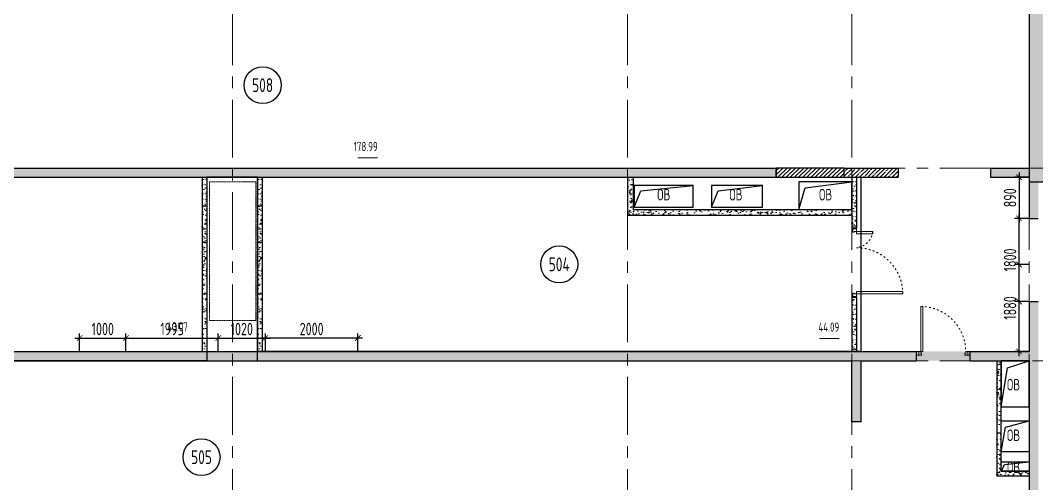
# Model space of a CAD drawing. Header units: millimetres. Extents: x -360149 to 682031, y -35655 to 209517.
# Drawn here: x 359108 to 381085, y 68334 to 78362 of the extents above; entities that cross this region are included whole.
import ezdxf
from ezdxf import colors
from ezdxf.entities.mleader import LeaderData, LeaderLine
from ezdxf.enums import TextEntityAlignment as Align
from ezdxf.math import Vec2, Vec3

# ---------------------------------------------------------------- set-up
doc = ezdxf.new("R2010")
doc.units = ezdxf.units.MM
doc.header["$MEASUREMENT"] = 0
doc.header["$PDMODE"] = 3
doc.header["$PDSIZE"] = -4
for name, pattern in [('ACAD_ISO03W100', [30, 12, -18]), ('CENTER', [2, 1.25, -0.25, 0.25, -0.25]), ('HIDDEN', [6, 4, -2])]:
    doc.linetypes.add(name, pattern=pattern)
doc.layers.get('0').update_dxf_attribs({"color": 250, "lineweight": 9})
doc.layers.get('Defpoints').update_dxf_attribs({"color": 6})
for name, color, linetype, lineweight in [('АР_Двери', 175, 'Continuous', 18), ('АР_Маркер экспликации', 239, 'Continuous', 13), ('АР_Номер помещения', 1, 'Continuous', 25), ('АР_Оси', 195, 'Continuous', 9), ('АР_Отметки', 250, 'Continuous', 15), ('АР_Перегородки газоблок', 165, 'Continuous', 30), ('АР_Перегородки газоблок_Штрих', 165, 'Continuous', 5), ('АР_Помещения_площадь', 19, 'Continuous', 9), ('АР_Сущ Несущая стена', 216, 'Continuous', 30), ('АР_Штриховка монолит', 250, 'Continuous', 9), ('Эвакуация', 7, 'Continuous', 9)]:
    doc.layers.add(name, color=color, linetype=linetype, lineweight=lineweight)
doc.layers.add('АР_Закладка сущ.проема', color=7, linetype='Continuous', lineweight=30, true_color=0xc70000)
doc.layers.add('АР_Закладка сущ.проема_штриховка', color=7, linetype='Continuous', lineweight=9, true_color=0xc70000)
for name, color, linetype in [('АР_Отверстия', 251, 'Continuous'), ('М_выходы на кровлю', 1, 'Continuous'), ('М_ОВ-АР венткамеры', 132, 'Continuous'), ('М_проемы ОВ 4-5эт', 30, 'Continuous')]:
    doc.layers.add(name, color=color, linetype=linetype)
doc.styles.add('ICOCPEUR', font='isocpeur.ttf')
doc.styles.add('ISOCPEUR', font='isocpeur.ttf', dxfattribs={"width": 0.7})
doc.styles.get("Standard").update_dxf_attribs({"font": 'isocpeur.ttf', "width": 0.7})
doc.dimstyles.new('R_100', dxfattribs={"dimtxt": 270, "dimasz": 120, "dimexe": 100, "dimexo": 0, "dimgap": 60, "dimtad": 1, "dimdec": 0, "dimrnd": 5, "dimzin": 0, "dimdsep": 46, "dimtxsty": 'ISOCPEUR', "dimblk": 'ARCHTICK', "dimcen": 0, "dimdle": 100, "dimclrd": 256, "dimclre": 256, "dimclrt": 256, "dimadec": 0, "dimazin": 0, "dimtfac": 2, "dimtdec": 0, "dimtofl": 0, "dimtmove": 1, "dimatfit": 3, "dimfxl": 1, "dimtvp": 3, "dimtolj": 1, "dimtzin": 0, "dimarcsym": 0})

# ---------------------------------------------------------------- blocks, each defined once
blk = doc.blocks.new('_ArchTick')
at = {"color": 0, "linetype": 'ByBlock', "const_width": 0.15}
blk.add_lwpolyline([(-0.5, -0.5), (0.5, 0.5)], dxfattribs=at)
blk = doc.blocks.new('*D745')
at = {"layer": 'Defpoints', "lineweight": -2, "ltscale": 100, "transparency": 16777216}
for p, q in [((363288, 71486), (364507, 71486)), ((363388, 71196), (363388, 71586)), ((364407, 71196), (364407, 71586))]:
    blk.add_line(p, q, dxfattribs=at)
at = {"layer": 'Defpoints', "color": 0, "lineweight": 13, "ltscale": 100, "transparency": 16777216}
for p in [(364407, 71486), (363388, 71196), (364407, 71196)]:
    blk.add_point(p, dxfattribs=at)
at = {"layer": 'Defpoints', "lineweight": -2, "ltscale": 100, "transparency": 16777216, "xscale": 120, "yscale": 120, "zscale": 120, "rotation": 180}
blk.add_blockref('_ArchTick', (363388, 71486), dxfattribs=at)
at = {"layer": 'Defpoints', "lineweight": -2, "ltscale": 100, "transparency": 16777216, "xscale": 120, "yscale": 120, "zscale": 120}
blk.add_blockref('_ArchTick', (364407, 71486), dxfattribs=at)
at = {"layer": 'Defpoints', "lineweight": 30, "ltscale": 100, "transparency": 16777216, "insert": (363897, 71681), "char_height": 270, "attachment_point": 5, "style": 'ISOCPEUR'}
blk.add_mtext('\\A1;1020', dxfattribs=at)
blk = doc.blocks.new('*D746')
at = {"layer": 'Defpoints', "lineweight": -2, "ltscale": 100, "transparency": 16777216}
for p, q in [((361292, 71486), (363488, 71486)), ((361392, 71196), (361392, 71586)), ((363388, 71196), (363388, 71586))]:
    blk.add_line(p, q, dxfattribs=at)
at = {"layer": 'Defpoints', "color": 0, "ltscale": 100, "transparency": 16777216}
for p in [(363388, 71486), (361392, 71196), (363388, 71196)]:
    blk.add_point(p, dxfattribs=at)
at = {"layer": 'Defpoints', "lineweight": -2, "ltscale": 100, "transparency": 16777216, "xscale": 120, "yscale": 120, "zscale": 120, "rotation": 180}
blk.add_blockref('_ArchTick', (361392, 71486), dxfattribs=at)
at = {"layer": 'Defpoints', "lineweight": -2, "ltscale": 100, "transparency": 16777216, "xscale": 120, "yscale": 120, "zscale": 120}
blk.add_blockref('_ArchTick', (363388, 71486), dxfattribs=at)
at = {"layer": 'Defpoints', "lineweight": 30, "ltscale": 100, "transparency": 16777216, "insert": (362390, 71681), "char_height": 270, "attachment_point": 5, "style": 'ISOCPEUR'}
blk.add_mtext('\\A1;1995', dxfattribs=at)
blk = doc.blocks.new('*D663')
at = {"layer": 'Defpoints', "lineweight": -2, "ltscale": 100, "transparency": 16777216}
for p, q in [((366507, 71486), (364307, 71486)), ((364407, 71196), (364407, 71586)), ((366407, 71196), (366407, 71586))]:
    blk.add_line(p, q, dxfattribs=at)
at = {"layer": 'Defpoints', "color": 0, "lineweight": 13, "ltscale": 100, "transparency": 16777216}
for p in [(364407, 71486), (364407, 71196), (366407, 71196)]:
    blk.add_point(p, dxfattribs=at)
at = {"layer": 'Defpoints', "lineweight": -2, "ltscale": 100, "transparency": 16777216, "xscale": 120, "yscale": 120, "zscale": 120, "rotation": 180}
blk.add_blockref('_ArchTick', (364407, 71486), dxfattribs=at)
at = {"layer": 'Defpoints', "lineweight": -2, "ltscale": 100, "transparency": 16777216, "xscale": 120, "yscale": 120, "zscale": 120}
blk.add_blockref('_ArchTick', (366407, 71486), dxfattribs=at)
at = {"layer": 'Defpoints', "lineweight": 30, "ltscale": 100, "transparency": 16777216, "insert": (365407, 71681), "char_height": 270, "attachment_point": 5, "style": 'ISOCPEUR'}
blk.add_mtext('\\A1;2000', dxfattribs=at)
blk = doc.blocks.new('*D747')
at = {"layer": 'Defpoints', "lineweight": -2, "ltscale": 100, "transparency": 16777216}
for p, q in [((360290, 71486), (361492, 71486)), ((360390, 71196), (360390, 71586)), ((361392, 71196), (361392, 71586))]:
    blk.add_line(p, q, dxfattribs=at)
at = {"layer": 'Defpoints', "color": 0, "ltscale": 100, "transparency": 16777216}
for p in [(361392, 71486), (360390, 71196), (361392, 71196)]:
    blk.add_point(p, dxfattribs=at)
at = {"layer": 'Defpoints', "lineweight": -2, "ltscale": 100, "transparency": 16777216, "xscale": 120, "yscale": 120, "zscale": 120, "rotation": 180}
blk.add_blockref('_ArchTick', (360390, 71486), dxfattribs=at)
at = {"layer": 'Defpoints', "lineweight": -2, "ltscale": 100, "transparency": 16777216, "xscale": 120, "yscale": 120, "zscale": 120}
blk.add_blockref('_ArchTick', (361392, 71486), dxfattribs=at)
at = {"layer": 'Defpoints', "lineweight": 30, "ltscale": 100, "transparency": 16777216, "insert": (360891, 71681), "char_height": 270, "attachment_point": 5, "style": 'ISOCPEUR'}
blk.add_mtext('\\A1;1000', dxfattribs=at)
blk = doc.blocks.new('*D771')
at = {"layer": 'Defpoints', "lineweight": -2, "ltscale": 100, "transparency": 16777216}
for p, q in [((380920, 74966), (380604, 74966)), ((380704, 75066), (380704, 73976)), ((380920, 74076), (380604, 74076))]:
    blk.add_line(p, q, dxfattribs=at)
at = {"layer": 'Defpoints', "color": 0, "lineweight": 13, "ltscale": 100, "transparency": 16777216}
for p in [(380920, 74966), (380704, 74076), (380920, 74076)]:
    blk.add_point(p, dxfattribs=at)
at = {"layer": 'Defpoints', "lineweight": -2, "ltscale": 100, "transparency": 16777216, "xscale": 120, "yscale": 120, "zscale": 120}
for p, rotation in [((380704, 74966), 90), ((380704, 74076), 270)]:
    blk.add_blockref('_ArchTick', p, dxfattribs=dict(at, rotation=rotation))
at = {"layer": 'Defpoints', "lineweight": 30, "ltscale": 100, "transparency": 16777216, "insert": (380509, 74521), "char_height": 270, "attachment_point": 5, "rotation": 90, "style": 'ISOCPEUR'}
blk.add_mtext('\\A1;890', dxfattribs=at)
blk = doc.blocks.new('*D772')
at = {"layer": 'Defpoints', "lineweight": -2, "ltscale": 100, "transparency": 16777216}
for p, q in [((380920, 74076), (380604, 74076)), ((380704, 72176), (380704, 74176)), ((380920, 72276), (380604, 72276))]:
    blk.add_line(p, q, dxfattribs=at)
at = {"layer": 'Defpoints', "color": 0, "lineweight": 50, "ltscale": 100, "transparency": 16777216}
for p in [(380704, 74076), (380920, 74076), (380920, 72276)]:
    blk.add_point(p, dxfattribs=at)
at = {"layer": 'Defpoints', "lineweight": -2, "ltscale": 100, "transparency": 16777216, "xscale": 120, "yscale": 120, "zscale": 120}
for p, rotation in [((380704, 74076), 90), ((380704, 72276), 270)]:
    blk.add_blockref('_ArchTick', p, dxfattribs=dict(at, rotation=rotation))
at = {"layer": 'Defpoints', "lineweight": 30, "ltscale": 100, "transparency": 16777216, "insert": (380509, 73176), "char_height": 270, "attachment_point": 5, "rotation": 90, "style": 'ISOCPEUR'}
blk.add_mtext('\\A1;1800', dxfattribs=at)
blk = doc.blocks.new('*D773')
at = {"layer": 'Defpoints', "lineweight": -2, "ltscale": 100, "transparency": 16777216}
for p, q in [((380920, 73076), (380604, 73076)), ((380704, 71096), (380704, 73176)), ((380920, 71196), (380604, 71196))]:
    blk.add_line(p, q, dxfattribs=at)
at = {"layer": 'Defpoints', "color": 0, "lineweight": 13, "ltscale": 100, "transparency": 16777216}
for p in [(380704, 73076), (380920, 73076), (380920, 71196)]:
    blk.add_point(p, dxfattribs=at)
at = {"layer": 'Defpoints', "lineweight": -2, "ltscale": 100, "transparency": 16777216, "xscale": 120, "yscale": 120, "zscale": 120}
for p, rotation in [((380704, 73076), 90), ((380704, 71196), 270)]:
    blk.add_blockref('_ArchTick', p, dxfattribs=dict(at, rotation=rotation))
at = {"layer": 'Defpoints', "lineweight": 30, "ltscale": 100, "transparency": 16777216, "insert": (380509, 72136), "char_height": 270, "attachment_point": 5, "rotation": 90, "style": 'ISOCPEUR'}
blk.add_mtext('\\A1;1880', dxfattribs=at)
blk = doc.blocks.new('_DotSmall')
at = {"color": 0, "linetype": 'ByBlock', "const_width": 0.5}
blk.add_lwpolyline([(-0.0625, 0, 1), (0.0625, 0, 1)], format="xyb", close=True, dxfattribs=at)
blk = doc.blocks.new('Полуторная_на лестницу')
for points in [[(75, 80), (75, 1080), (125, 1080), (125, 80)], [(1375, 430), (1375, 80), (1425, 80), (1425, 430)]]:
    blk.add_lwpolyline(points, close=True)
for points in [[(0, 0), (0, 80), (20, 80), (20, 0), (0, 0)], [(20, 80), (20, 0), (90, 0), (90, 30), (75, 30), (75, 80), (20, 80)], [(1480, 80), (1480, 0), (1410, 0), (1410, 30), (1425, 30), (1425, 80), (1480, 80)], [(1500, 0), (1500, 80), (1480, 80), (1480, 0), (1500, 0)]]:
    blk.add_lwpolyline(points)
at = {"linetype": 'ACAD_ISO03W100', "ltscale": 3}
for centre, radius, start, end in [((75, 80), 1000, 0, 90), ((1465, 40), 392, 95.9075, 174.0925)]:
    blk.add_arc(centre, radius, start, end, dxfattribs=at)
blk = doc.blocks.new('*U896')
for points in [[(0, 0), (0, -80), (55, -80), (55, 0), (0, 0)], [(55, -80), (55, 0), (115, 0), (115, -40), (100, -40), (100, -80), (55, -80)], [(1115, -80), (1115, 0), (1055, 0), (1055, -40), (1070, -40), (1070, -80), (1115, -80)], [(1170, 0), (1170, -80), (1115, -80), (1115, 0), (1170, 0)]]:
    blk.add_lwpolyline(points)
blk.add_lwpolyline([(100, -80), (100, -1050), (140, -1050), (140, -80)], close=True)
at = {"linetype": 'ACAD_ISO03W100', "ltscale": 3}
blk.add_arc((100, -80), 970, 270, 0, dxfattribs=at)
blk = doc.blocks.new('*U1717')
at = {"layer": 'АР_Номер помещения', "color": 7}
blk.add_circle((-18535, 1519), 400, dxfattribs=at)
at = {"layer": 'АР_Помещения_площадь', "color": 7}
blk.add_line((-14252, 2), (-14674, 2), dxfattribs=at)
at = {"color": 7, "style": 'ISOCPEUR', "width": 0.7, "flags": 1}
blk.add_attdef('КАТЕГОРИЯ', (-499, -2092), '', height=250, dxfattribs=at)
at = {"layer": 'АР_Номер помещения', "color": 7, "style": 'ISOCPEUR', "width": 0.7}
blk.add_attdef('НОМЕР_ПОМЕЩЕНИЯ', text='', height=300, dxfattribs=at).set_placement((-18535, 1519), align=Align.MIDDLE_CENTER)
at = {"layer": 'АР_Помещения_площадь', "color": 7, "lineweight": 30, "width": 0.7, "flags": 104}
blk.add_attdef('ИМЯ_ПОМЕЩЕНИЯ', text='', height=100, dxfattribs=at).set_placement((158, 1217), align=Align.MIDDLE_CENTER)
at = {"layer": 'АР_Помещения_площадь', "color": 7, "style": 'ISOCPEUR', "width": 0.7}
blk.add_attdef('ПЛОЩАДЬ_ПОМЕЩЕНИЯ', text='', height=200, dxfattribs=at).set_placement((-14247, 248), align=Align.MIDDLE_RIGHT)
blk = doc.blocks.new('*U1718')
at = {"layer": 'АР_Номер помещения', "color": 7}
blk.add_circle((-19878, 1601), 400, dxfattribs=at)
at = {"layer": 'АР_Помещения_площадь', "color": 7}
blk.add_line((-13828, -4), (-14250, -4), dxfattribs=at)
at = {"color": 7, "style": 'ISOCPEUR', "width": 0.7, "flags": 1}
blk.add_attdef('КАТЕГОРИЯ', (-499, -2092), '', height=250, dxfattribs=at)
at = {"layer": 'АР_Номер помещения', "color": 7, "style": 'ISOCPEUR', "width": 0.7}
blk.add_attdef('НОМЕР_ПОМЕЩЕНИЯ', text='', height=300, dxfattribs=at).set_placement((-19878, 1601), align=Align.MIDDLE_CENTER)
at = {"layer": 'АР_Помещения_площадь', "color": 7, "lineweight": 30, "width": 0.7, "flags": 104}
blk.add_attdef('ИМЯ_ПОМЕЩЕНИЯ', text='', height=100, dxfattribs=at).set_placement((158, 1217), align=Align.MIDDLE_CENTER)
at = {"layer": 'АР_Помещения_площадь', "color": 7, "style": 'ISOCPEUR', "width": 0.7}
blk.add_attdef('ПЛОЩАДЬ_ПОМЕЩЕНИЯ', text='', height=200, dxfattribs=at).set_placement((-13823, 242), align=Align.MIDDLE_RIGHT)
blk = doc.blocks.new('*U1719')
at = {"layer": 'АР_Номер помещения', "color": 7}
blk.add_circle((-13950, 1398), 400, dxfattribs=at)
at = {"layer": 'АР_Помещения_площадь', "color": 7}
blk.add_line((-9998, -449), (-10420, -449), dxfattribs=at)
at = {"color": 7, "style": 'ISOCPEUR', "width": 0.7, "flags": 1}
blk.add_attdef('КАТЕГОРИЯ', (-499, -2092), '', height=250, dxfattribs=at)
at = {"layer": 'АР_Номер помещения', "color": 7, "style": 'ISOCPEUR', "width": 0.7}
blk.add_attdef('НОМЕР_ПОМЕЩЕНИЯ', text='', height=300, dxfattribs=at).set_placement((-13950, 1398), align=Align.MIDDLE_CENTER)
at = {"layer": 'АР_Помещения_площадь', "color": 7, "lineweight": 30, "width": 0.7, "flags": 104}
blk.add_attdef('ИМЯ_ПОМЕЩЕНИЯ', text='', height=100, dxfattribs=at).set_placement((158, 1217), align=Align.MIDDLE_CENTER)
at = {"layer": 'АР_Помещения_площадь', "color": 7, "style": 'ISOCPEUR', "width": 0.7}
blk.add_attdef('ПЛОЩАДЬ_ПОМЕЩЕНИЯ', text='', height=200, dxfattribs=at).set_placement((-9993, -202), align=Align.MIDDLE_RIGHT)
blk = doc.blocks.new('*U1721')
at = {"layer": 'АР_Номер помещения', "color": 7}
blk.add_circle((3997, 5179), 400, dxfattribs=at)
at = {"layer": 'АР_Помещения_площадь', "color": 7}
blk.add_line((6480, 3604), (6058, 3604), dxfattribs=at)
at = {"color": 7, "style": 'ISOCPEUR', "width": 0.7, "flags": 1}
blk.add_attdef('КАТЕГОРИЯ', (-499, -2092), '', height=250, dxfattribs=at)
at = {"layer": 'АР_Номер помещения', "color": 7, "style": 'ISOCPEUR', "width": 0.7}
blk.add_attdef('НОМЕР_ПОМЕЩЕНИЯ', text='', height=300, dxfattribs=at).set_placement((3997, 5179), align=Align.MIDDLE_CENTER)
at = {"layer": 'АР_Помещения_площадь', "color": 7, "style": 'ISOCPEUR', "width": 0.7}
blk.add_attdef('ПЛОЩАДЬ_ПОМЕЩЕНИЯ', text='', height=200, dxfattribs=at).set_placement((6485, 3851), align=Align.MIDDLE_RIGHT)
at = {"layer": 'АР_Помещения_площадь', "color": 7, "lineweight": 30, "width": 0.7, "flags": 104}
blk.add_attdef('ИМЯ_ПОМЕЩЕНИЯ', text='', height=100, dxfattribs=at).set_placement((158, 1217), align=Align.MIDDLE_CENTER)

msp = doc.modelspace()

# ---------------------------------------------------------------- hatches: boundary and pattern name
at = {"layer": 'АР_Закладка сущ.проема_штриховка', "ltscale": 100, "true_color": 0xff0505}
h = msp.add_hatch(dxfattribs=at)
h.set_pattern_fill('ANSI31', color=1, scale=20)
h.set_pattern_definition([(45, (255269.36, -7355.736), (-44.90128, 44.90128), [])])
h.paths.add_polyline_path([(375450.21, 75165.68), (375450.21, 74965.68), (376919.98, 74965.68), (376919.98, 75165.68)])
at = {"layer": 'АР_Перегородки газоблок_Штрих', "ltscale": 100}
h = msp.add_hatch(dxfattribs=at)
h.set_pattern_fill('AR-CONC', color=256, scale=30)
h.set_pattern_definition([(50, (17738.48, -1199.96), (215.178055, -18.82564), [22.5, -247.5]), (355, (17738.48, -1199.96), (-41.6254, 225.65764), [18, -198]), (100.451444, (17756.4, -1201.53), (173.55265, 206.832), [19.12206, -210.34263]), (46.1842, (17738.48, -1139.96), (320.1724, -49.65578), [33.75, -371.25]), (96.63564, (17765.16, -1144.1), (280.39858, 292.23558), [28.6831, -315.51413]), (351.18416, (17738.48, -1139.96), (280.39858, 292.23558), [27, -297]), (21, (17768.48, -1154.96), (179.07212, -120.78567), [22.5, -247.5]), (326, (17768.48, -1154.96), (72.9946, 217.54501), [18, -198]), (71.451445, (17783.4, -1165.03), (252.06671, 96.75935), [19.12206, -210.34263]), (37.5, (17738.48, -1199.96), (3.647957, 99.868156), [0, -195.6, 0, -201, 0, -198.75]), (7.5, (17738.48, -1199.96), (78.92086, 118.323514), [0, -114.6, 0, -191.1, 0, -75.75]), (327.5, (17671.58, -1199.96), (160.14673, -6.766462), [0, -75, 0, -234, 0, -310.5]), (317.5, (17641.58, -1199.96), (174.95585, 30.031495), [0, -97.5, 0, -155.4, 0, -220.5])])
h.paths.add_polyline_path([(363043.09, 71195.75), (363142.96, 71195.75), (363143.15, 74965.68), (363043.06, 74965.68)])
h = msp.add_hatch(dxfattribs=at)
h.set_pattern_fill('AR-CONC', color=256, scale=30)
h.set_pattern_definition([(50, (18932.51, -1199.96), (215.178055, -18.82564), [22.5, -247.5]), (355, (18932.5, -1199.96), (-41.6254, 225.65764), [18, -198]), (100.451444, (18950.44, -1201.53), (173.55265, 206.832), [19.12206, -210.34263]), (46.1842, (18932.5, -1139.96), (320.1724, -49.65578), [33.75, -371.25]), (96.63564, (18959.2, -1144.1), (280.39858, 292.23558), [28.6831, -315.51413]), (351.18416, (18932.5, -1139.96), (280.39858, 292.23558), [27, -297]), (21, (18962.51, -1154.96), (179.07212, -120.78567), [22.5, -247.5]), (326, (18962.5, -1154.96), (72.9946, 217.54501), [18, -198]), (71.451445, (18977.43, -1165.03), (252.06671, 96.75935), [19.12206, -210.34263]), (37.5, (18932.51, -1199.96), (3.647957, 99.868156), [0, -195.6, 0, -201, 0, -198.75]), (7.5, (18932.51, -1199.96), (78.92086, 118.323514), [0, -114.6, 0, -191.1, 0, -75.75]), (327.5, (18865.61, -1199.96), (160.14673, -6.766462), [0, -75, 0, -234, 0, -310.5]), (317.5, (18835.61, -1199.96), (174.95585, 30.031495), [0, -97.5, 0, -155.4, 0, -220.5])])
h.paths.add_polyline_path([(364237.13, 71195.75), (364337, 71195.75), (364337.19, 74965.68), (364237.1, 74965.68)])
h = msp.add_hatch(dxfattribs=at)
h.set_pattern_fill('AR-CONC', color=256, scale=30)
h.set_pattern_definition([(50, (134544, 0), (215.17805, -18.82564), [22.5, -247.5]), (355, (134544, 0), (-41.6254, 225.65764), [18, -198]), (100.45144, (134561.93, -1.57), (173.55265, 206.832), [19.12206, -210.34263]), (46.1842, (134544, 60), (320.1724, -49.65578), [33.75, -371.25]), (96.63564, (134570.68, 55.86), (280.3986, 292.23558), [28.6831, -315.51413]), (351.18416, (134544, 60), (280.3986, 292.2356), [27, -297]), (21, (134574, 45), (179.07212, -120.78567), [22.5, -247.5]), (326, (134574, 45), (72.9946, 217.54501), [18, -198]), (71.451445, (134588.92, 34.93), (252.06671, 96.75935), [19.12206, -210.34263]), (37.5, (134544, 0), (3.647957, 99.868156), [0, -195.6, 0, -201, 0, -198.75]), (7.5, (134544, 0), (78.92086, 118.323514), [0, -114.6, 0, -191.1, 0, -75.75]), (327.5, (134477.1, 0), (160.14673, -6.766462), [0, -75, 0, -234, 0, -310.5]), (317.5, (134447.1, 0), (174.95585, 30.031495), [0, -97.5, 0, -155.4, 0, -220.5])])
h.paths.add_polyline_path([(372269.49, 74364.47), (372239.61, 74364.47), (372239.61, 74965.68), (372359.61, 74965.68), (372359.61, 74264.47), (377089.5, 74264.47), (377089.72, 74144.47), (372269.73, 74144.47)])
h = msp.add_hatch(dxfattribs=at)
h.set_pattern_fill('AR-CONC', color=256, scale=30)
h.set_pattern_definition([(50, (31805, -1129.96), (215.178055, -18.82564), [22.5, -247.5]), (355, (31805, -1129.96), (-41.6254, 225.65764), [18, -198]), (100.451444, (31822.93, -1131.53), (173.55265, 206.832), [19.12206, -210.34263]), (46.1842, (31805, -1069.96), (320.1724, -49.65578), [33.75, -371.25]), (96.63564, (31831.68, -1074.1), (280.39858, 292.23558), [28.6831, -315.51413]), (351.18416, (31805, -1069.96), (280.39858, 292.23558), [27, -297]), (21, (31835, -1084.96), (179.07212, -120.78567), [22.5, -247.5]), (326, (31835, -1084.96), (72.9946, 217.54501), [18, -198]), (71.451445, (31849.92, -1095.03), (252.06671, 96.75935), [19.12206, -210.34263]), (37.5, (31805, -1129.96), (3.647957, 99.868156), [0, -195.6, 0, -201, 0, -198.75]), (7.5, (31805, -1129.96), (78.92086, 118.323514), [0, -114.6, 0, -191.1, 0, -75.75]), (327.5, (31738.1, -1129.96), (160.14673, -6.766462), [0, -75, 0, -234, 0, -310.5]), (317.5, (31708.1, -1129.96), (174.95585, 30.031495), [0, -97.5, 0, -155.4, 0, -220.5])])
h.paths.add_polyline_path([(377099.61, 73865.68), (377089.61, 73985.68), (377089.61, 73985.68), (377089.61, 73865.68), (377189.49, 73865.68), (377189.67, 74965.68), (377089.55, 74965.68)])
h = msp.add_hatch(dxfattribs=at)
h.set_pattern_fill('AR-CONC', color=256, scale=30)
h.set_pattern_definition([(50, (31805, -3799.96), (215.178055, -18.82564), [22.5, -247.5]), (355, (31805, -3799.96), (-41.6254, 225.65764), [18, -198]), (100.451444, (31822.93, -3801.53), (173.55265, 206.832), [19.12206, -210.34263]), (46.1842, (31805, -3739.96), (320.1724, -49.65578), [33.75, -371.25]), (96.63564, (31831.68, -3744.1), (280.39858, 292.23558), [28.6831, -315.51413]), (351.18416, (31805, -3739.96), (280.39858, 292.23558), [27, -297]), (21, (31835, -3754.96), (179.07212, -120.78567), [22.5, -247.5]), (326, (31835, -3754.96), (72.9946, 217.54501), [18, -198]), (71.451445, (31849.92, -3765.03), (252.06671, 96.75935), [19.12206, -210.34263]), (37.5, (31805, -3799.96), (3.647957, 99.868156), [0, -195.6, 0, -201, 0, -198.75]), (7.5, (31805, -3799.96), (78.92086, 118.323514), [0, -114.6, 0, -191.1, 0, -75.75]), (327.5, (31738.1, -3799.96), (160.14673, -6.766462), [0, -75, 0, -234, 0, -310.5]), (317.5, (31708.1, -3799.96), (174.95585, 30.031495), [0, -97.5, 0, -155.4, 0, -220.5])])
h.paths.add_polyline_path([(377089.61, 71315.68), (377089.61, 71195.69), (377189.52, 71195.68), (377189.7, 72365.68), (377089.55, 72365.68)])
h = msp.add_hatch(dxfattribs=at)
h.set_pattern_fill('AR-CONC', color=256, scale=30)
h.set_pattern_definition([(50, (134784.14, -373.75), (215.17805, -18.82564), [22.5, -247.5]), (355, (134784.14, -373.75), (-41.6254, 225.65764), [18, -198]), (100.45144, (134802.07, -375.32), (173.55265, 206.832), [19.12206, -210.34263]), (46.1842, (134784.14, -313.75), (320.1724, -49.65578), [33.75, -371.25]), (96.63564, (134810.82, -317.9), (280.3986, 292.23558), [28.6831, -315.51413]), (351.18416, (134784.14, -313.75), (280.3986, 292.2356), [27, -297]), (21, (134814.14, -328.75), (179.07212, -120.78567), [22.5, -247.5]), (326, (134814.14, -328.75), (72.9946, 217.54501), [18, -198]), (71.451445, (134829.06, -338.81), (252.06671, 96.75935), [19.12206, -210.34263]), (37.5, (134784.14, -373.75), (3.647957, 99.868156), [0, -195.6, 0, -201, 0, -198.75]), (7.5, (134784.14, -373.75), (78.92086, 118.323514), [0, -114.6, 0, -191.1, 0, -75.75]), (327.5, (134717.24, -373.75), (160.14673, -6.766462), [0, -75, 0, -234, 0, -310.5]), (317.5, (134687.24, -373.75), (174.95585, 30.031495), [0, -97.5, 0, -155.4, 0, -220.5])])
h.paths.add_polyline_path([(380319.87, 68501.66), (380219.87, 68501.66), (380219.87, 69468.92), (380219.9, 69977.14), (380219.9, 70995.68), (380319.9, 70995.68)])
h = msp.add_hatch(dxfattribs=at)
h.set_pattern_fill('AR-CONC', color=256, scale=30)
h.set_pattern_definition([(50, (134784.14, 669.85), (215.17805, -18.82564), [22.5, -247.5]), (355, (134784.14, 669.85), (-41.6254, 225.65764), [18, -198]), (100.45144, (134802.07, 668.28), (173.55265, 206.832), [19.12206, -210.34263]), (46.1842, (134784.14, 729.85), (320.1724, -49.65578), [33.75, -371.25]), (96.63564, (134810.82, 725.7), (280.3986, 292.23558), [28.6831, -315.51413]), (351.18416, (134784.14, 729.85), (280.3986, 292.2356), [27, -297]), (21, (134814.14, 714.85), (179.07212, -120.78567), [22.5, -247.5]), (326, (134814.14, 714.85), (72.9946, 217.54501), [18, -198]), (71.451445, (134829.06, 704.78), (252.06671, 96.75935), [19.12206, -210.34263]), (37.5, (134784.14, 669.85), (3.647957, 99.868156), [0, -195.6, 0, -201, 0, -198.75]), (7.5, (134784.14, 669.85), (78.92086, 118.323514), [0, -114.6, 0, -191.1, 0, -75.75]), (327.5, (134717.24, 669.85), (160.14673, -6.766462), [0, -75, 0, -234, 0, -310.5]), (317.5, (134687.24, 669.85), (174.95585, 30.031495), [0, -97.5, 0, -155.4, 0, -220.5])])
h.paths.add_polyline_path([(380219.86, 68496.66), (380219.86, 68596.86), (380919.76, 68596.94), (380919.76, 68496.66)])
at = {"layer": 'АР_Штриховка монолит', "ltscale": 100}
h = msp.add_hatch(dxfattribs=at)
h.set_pattern_fill('ANSI35', color=256, scale=500)
h.paths.add_polyline_path([(381219.61, 86650.68), (380919.61, 86650.68), (380919.61, 86350.68), (380919.61, 75165.68), (380089.61, 75165.68), (380089.61, 74965.68), (380919.61, 74965.68), (380919.61, 74083.16), (381119.61, 74083.16), (381119.61, 74865.68), (381219.61, 74865.68), (381219.61, 82485.68), (381219.61, 82485.97), (381219.61, 82685.97), (381219.61, 82685.68)])
h = msp.add_hatch(dxfattribs=at)
h.set_pattern_fill('ANSI35', color=256, scale=500)
h.set_pattern_definition([(45, (-3240.6, 3970), (-88.388348, 88.388348), []), (45, (-3152.21, 3970), (-88.388348, 88.388348), [156.25, -31.25, 0, -31.25])])
h.paths.add_polyline_path([(375450.21, 75165.68), (357144.02, 75167.01), (357144.02, 74965.68), (375450.21, 74965.68)])
h = msp.add_hatch(dxfattribs=at)
h.set_pattern_fill('ANSI35', color=256, scale=500)
h.paths.add_polyline_path([(378089.61, 75165.68), (378089.61, 74965.68), (376919.98, 74965.68), (376919.98, 75165.68)])
h = msp.add_hatch(dxfattribs=at)
h.set_pattern_fill('ANSI35', color=256, scale=500)
h.paths.add_polyline_path([(384969.71, 61655.68), (381119.61, 61655.68), (381119.61, 70355.68), (380919.71, 70355.68), (380919.71, 61655.68), (380769.61, 61655.81), (380769.61, 61455.68), (380769.61, 61655.81), (377289.71, 61655.68), (377289.69, 61805.81), (377289.66, 63505.81), (377289.64, 68170.68), (377089.61, 68170.68), (377089.61, 69670.68), (377289.63, 69670.68), (377289.61, 70995.68), (378479.61, 70995.68), (380499.47, 70995.68), (380919.61, 70995.68), (380919.61, 70355.68), (381119.66, 70355.68), (381119.57, 72275.68), (380919.61, 72275.68), (380919.71, 71195.68), (378479.61, 71195.69), (378479.61, 70995.68), (378479.61, 71195.69), (378479.61, 71195.69), (378479.61, 70995.68), (380339.47, 70995.68), (378479.61, 70995.68), (379649.61, 70995.68), (379649.61, 71195.68), (378479.61, 71195.69), (377289.61, 71195.68), (377089.61, 71195.68), (350674.61, 71195.68), (350674.61, 70995.68), (377089.71, 70995.68), (377089.71, 69670.68), (377089.71, 68170.68), (377089.71, 61805.81), (377289.61, 61805.81), (377089.71, 61805.81), (377089.71, 61455.68), (377439.61, 61455.68), (380769.61, 61455.68), (384969.71, 61455.68)])

# ---------------------------------------------------------------- linework, layer by layer
at = {"layer": 'Defpoints', "color": 3, "lineweight": 30, "ltscale": 100}
msp.add_lwpolyline([(329654.61, 55305.68), (329654.61, 64615.68), (336004.61, 64615.68), (336004.61, 82485.68), (342238.81, 82485.68), (342379.61, 74952), (346719.61, 74865.68), (346719.61, 86350.68), (380919.61, 86350.68), (380919.61, 74865.68), (385229.61, 74865.68)], dxfattribs=at)
at = {"layer": 'АР_Закладка сущ.проема', "ltscale": 100}
msp.add_lwpolyline([(376919.98, 75165.68), (375450.21, 75165.68), (375450.21, 74965.68), (376919.98, 74965.68)], close=True, dxfattribs=at)
at = {"layer": 'АР_Оси', "linetype": 'CENTER', "ltscale": 1000}
for p, q in [((363699.61, 53394.41), (363699.61, 87701.89)), ((372239.61, 53394.41), (372239.61, 87701.89)), ((377089.61, 53394.41), (377089.61, 87701.89)), ((380919.61, 53394.41), (380919.61, 87701.89)), ((316990.86, 75165.68), (400588.02, 75165.68)), ((357144.02, 75165.68), (375450.21, 75165.68)), ((376919.98, 75165.68), (378089.61, 75165.68)), ((380089.61, 75165.68), (400588.02, 75165.68)), ((316990.86, 70995.68), (400588.02, 70995.68))]:
    msp.add_line(p, q, dxfattribs=at)
at = {"layer": 'АР_Перегородки газоблок', "ltscale": 100}
for points in [[(363043.09, 74965.68), (363043.09, 71195.75)], [(363143.09, 74965.68), (363143.09, 71195.75)], [(364237.13, 74965.68), (364237.13, 71195.75)], [(364337.13, 74965.68), (364337.13, 71195.75)], [(372239.61, 74965.68), (372239.61, 74144.47), (377089.61, 74144.47)], [(372359.61, 74965.68), (372359.61, 74264.47), (377089.61, 74264.47)], [(377089.61, 74965.68), (377089.61, 73865.68)], [(377189.61, 74965.68), (377189.61, 73865.68)], [(377189.61, 73865.68), (377089.61, 73865.68)], [(377089.61, 72365.68), (377089.61, 71195.68)], [(377189.61, 72365.68), (377089.61, 72365.68)], [(377189.61, 72365.68), (377189.61, 71195.68)], [(380219.86, 70995.68), (380219.86, 68496.66)], [(380319.79, 68596.88), (380319.89, 70995.68)], [(380919.76, 68596.94), (380319.79, 68596.88)], [(380919.76, 68496.66), (380219.86, 68496.66)]]:
    msp.add_lwpolyline(points, dxfattribs=at)
at = {"layer": 'АР_Сущ Несущая стена', "ltscale": 100}
for p, q in [((380919.61, 86350.68), (380919.61, 75165.68)), ((357144.02, 75165.68), (375450.21, 75165.68)), ((375450.21, 74965.68), (375450.21, 75165.68)), ((376919.98, 74965.68), (376919.98, 75165.68)), ((376919.98, 75165.68), (378089.61, 75165.68)), ((380089.61, 75165.68), (380919.61, 75165.68)), ((357144.02, 74965.68), (375450.21, 74965.68)), ((376919.98, 74965.68), (378089.61, 74965.68)), ((380089.61, 74965.68), (380919.61, 74965.68)), ((380919.61, 74965.68), (380919.61, 74076.16)), ((380919.61, 74076.16), (381119.61, 74076.16)), ((380919.61, 72275.68), (380919.61, 71195.68)), ((380919.61, 72275.68), (381119.61, 72275.68)), ((350674.61, 71195.8), (378479.61, 71195.68)), ((350674.61, 70995.74), (377089.61, 70995.68)), ((377089.61, 69670.68), (377089.61, 70995.68)), ((377289.61, 69670.68), (377289.61, 70995.68)), ((377289.61, 70995.68), (378479.61, 70995.68)), ((379649.61, 71195.68), (380919.61, 71195.68)), ((379649.61, 70995.68), (380919.61, 70995.68)), ((380919.61, 70995.68), (380919.61, 61655.81))]:
    msp.add_line(p, q, dxfattribs=at)
for points in [[(378089.61, 75165.68), (378089.61, 74965.68)], [(380089.61, 75165.68), (380089.61, 74965.68)], [(378479.61, 71195.68), (378479.61, 70995.68)], [(379649.61, 70995.68), (379649.61, 71195.68)], [(377289.61, 69670.68), (377089.61, 69670.68)]]:
    msp.add_lwpolyline(points, dxfattribs=at)
at = {"layer": 'М_выходы на кровлю', "color": 1, "linetype": 'HIDDEN', "lineweight": 20}
msp.add_lwpolyline([(364199.68, 71865.68), (363199.54, 71865.68), (363199.54, 74865.68), (364199.68, 74865.68)], close=True, dxfattribs=at)
at = {"layer": 'М_ОВ-АР венткамеры', "linetype": 'ByBlock'}
for points in [[(350674.61, 74965.68), (363143.09, 74965.68), (363143.09, 70995.68), (350674.61, 70995.68)], [(363143.09, 70995.68), (364237.13, 70995.68), (364237.13, 74965.68), (363143.09, 74965.68)], [(364237.13, 74965.68), (377284.61, 74965.68), (377284.61, 71195.68), (364237.13, 71195.68)]]:
    msp.add_lwpolyline(points, close=True, dxfattribs=at)
at = {"layer": 'М_проемы ОВ 4-5эт', "color": 1, "linetype": 'ByBlock'}
for points in [[(372384.61, 74315.12), (373654.61, 74315.12), (373654.61, 74790.12), (372384.61, 74790.12)], [(374054.61, 74315.12), (375154.61, 74315.12), (375154.61, 74790.12), (374054.61, 74790.12)], [(375939.61, 74265.08), (377089.61, 74265.08), (377089.61, 74865.08), (375939.61, 74865.08)], [(380919.61, 70995.68), (380319.47, 70995.68), (380319.47, 69995.68), (380919.61, 69995.68)], [(380919.75, 69024.16), (380319.47, 69024.16), (380319.47, 69695.68), (380919.75, 69695.68)], [(380919.76, 68601.94), (380319.48, 68601.94), (380319.48, 68803.46), (380919.76, 68803.46)]]:
    msp.add_lwpolyline(points, close=True, dxfattribs=at)
for points in [[(372384.61, 74315.12), (372525.72, 74673.52), (373654.61, 74790.12)], [(374054.61, 74315.12), (374195.72, 74673.52), (375154.61, 74790.12)], [(375939.61, 74265.08), (376080.72, 74739.96), (377089.61, 74865.08)], [(380319.47, 69995.68), (380457.06, 70840.16), (380919.61, 70995.68)], [(380319.47, 69024.15), (380410.87, 69554.05), (380919.75, 69695.68)], [(380321.22, 68601.92), (380392.06, 68747.32), (380919.76, 68803.46)]]:
    msp.add_lwpolyline(points, dxfattribs=at)
at = {"layer": 'Эвакуация'}
msp.add_line((375424.61, 74265.68), (372374.61, 74265.68), dxfattribs=at)
at = {"layer": 'Эвакуация', "lineweight": 18}
msp.add_line((372374.61, 74265.68), (375424.61, 74265.68), dxfattribs=at)

# ---------------------------------------------------------------- block references
at = {"layer": 'АР_Двери', "xscale": -1}
for name, p, rotation in [('Полуторная_на лестницу', (377109.61, 72365.68), 270), ('*U896', (378479.61, 71115.69), 180)]:
    msp.add_blockref(name, p, dxfattribs=dict(at, rotation=rotation))
at = {"layer": 'АР_Маркер экспликации', "color": 7}
ref = msp.add_blockref('*U1721', (360351.19, 71779.61), dxfattribs=at)
ref.add_attrib('НОМЕР_ПОМЕЩЕНИЯ', '508', dxfattribs={"layer": 'АР_Номер помещения', "color": 7, "height": 300, "style": 'ISOCPEUR', "width": 0.7}).set_placement((364347.73, 76958.95), align=Align.MIDDLE_CENTER)
ref.add_attrib('ПЛОЩАДЬ_ПОМЕЩЕНИЯ', '178.99', dxfattribs={"layer": 'АР_Помещения_площадь', "color": 7, "height": 200, "style": 'ISOCPEUR', "width": 0.7}).set_placement((366836.15, 75630.5), align=Align.MIDDLE_RIGHT)
ref = msp.add_blockref('*U1718', (390638.65, 71479.61), dxfattribs=at)
ref.add_attrib('НОМЕР_ПОМЕЩЕНИЯ', '504', dxfattribs={"layer": 'АР_Номер помещения', "color": 7, "height": 300, "style": 'ISOCPEUR', "width": 0.7}).set_placement((370760.87, 73080.68), align=Align.MIDDLE_CENTER)
ref.add_attrib('ПЛОЩАДЬ_ПОМЕЩЕНИЯ', '44.09', dxfattribs={"layer": 'АР_Помещения_площадь', "color": 7, "height": 200, "style": 'ISOCPEUR', "width": 0.7}).set_placement((376815.55, 71721.73), align=Align.MIDDLE_RIGHT)
ref = msp.add_blockref('*U1717', (376976.13, 71479.61), dxfattribs=at)
ref.add_attrib('НОМЕР_ПОМЕЩЕНИЯ', '503', dxfattribs={"layer": 'АР_Номер помещения', "color": 7, "height": 300, "style": 'ISOCPEUR', "width": 0.7}).set_placement((358441.62, 72998.48), align=Align.MIDDLE_CENTER)
ref.add_attrib('ПЛОЩАДЬ_ПОМЕЩЕНИЯ', '43.07', dxfattribs={"layer": 'АР_Помещения_площадь', "color": 7, "height": 200, "style": 'ISOCPEUR', "width": 0.7}).set_placement((362728.96, 71727.69), align=Align.MIDDLE_RIGHT)
ref = msp.add_blockref('*U1719', (376976.13, 67509.61), dxfattribs=at)
ref.add_attrib('НОМЕР_ПОМЕЩЕНИЯ', '505', dxfattribs={"layer": 'АР_Номер помещения', "color": 7, "height": 300, "style": 'ISOCPEUR', "width": 0.7}).set_placement((363025.8, 68907.24), align=Align.MIDDLE_CENTER)
ref.add_attrib('ПЛОЩАДЬ_ПОМЕЩЕНИЯ', '206.11', dxfattribs={"layer": 'АР_Помещения_площадь', "color": 7, "height": 200, "style": 'ISOCPEUR', "width": 0.7}).set_placement((366983.48, 67307.29), align=Align.MIDDLE_RIGHT)

# ---------------------------------------------------------------- texts
at = {"layer": 'АР_Отверстия', "ltscale": 100, "char_height": 250, "attachment_point": 5, "line_spacing_factor": 0.7, "style": 'ICOCPEUR'}
for insert in [(373020.7, 74588.13), (374580.96, 74588.13), (376520.41, 74588.13), (380583.63, 70475.97), (380583.63, 69381.75), (380583.63, 68687.57)]:
    msp.add_mtext('\\A1;{\\W0.7;ОВ}', dxfattribs=dict(at, insert=insert))

# ---------------------------------------------------------------- dimensions: what is measured, and where the dimension line sits
at = {"layer": 'Defpoints', "color": 3, "lineweight": 30, "ltscale": 100}
for base, p1, p2, picture, middle in [((380704, 74076.16), (380919.61, 74965.68), (380919.61, 74076.16), '*D771', (380509, 74520.92)), ((380704, 74076.16), (380919.61, 72275.68), (380919.61, 74076.16), '*D772', (380509, 73175.92)), ((380704, 73076.16), (380919.61, 71195.68), (380919.61, 73076.16), '*D773', (380509, 72135.92))]:
    dim = msp.add_linear_dim(base=base, p1=p1, p2=p2, angle=90, dimstyle='R_100', override={"dimpost": '\\X', "dimfxl": 2.5, "dimarcsym": 1}, dxfattribs=at)
    dim.commit()
    dim.dimension.update_dxf_attribs({"geometry": picture, "text_midpoint": middle})
for base, p1, p2, picture, middle in [((361391.61, 71486), (360389.61, 71195.68), (361391.61, 71195.68), '*D747', (360890.61, 71681)), ((363387.63, 71486), (361391.61, 71195.68), (363387.63, 71195.68), '*D746', (362389.62, 71681)), ((364406.63, 71486), (363387.63, 71195.68), (364406.63, 71195.68), '*D745', (363897.13, 71681)), ((364406.63, 71486), (366406.61, 71195.68), (364406.63, 71195.68), '*D663', (365406.62, 71681))]:
    dim = msp.add_linear_dim(base=base, p1=p1, p2=p2, dimstyle='R_100', override={"dimpost": '\\X', "dimfxl": 2.5, "dimarcsym": 1}, dxfattribs=at)
    dim.commit()
    dim.dimension.update_dxf_attribs({"geometry": picture, "text_midpoint": middle})

# ---------------------------------------------------------------- leaders
at = {"layer": 'АР_Отметки'}
ml = msp.add_multileader_mtext('Standard', dxfattribs=at)
ml.set_content('Л.4', color=256, style='ISOCPEUR')
ml.set_leader_properties(color=256, linetype='Continuous', lineweight=-1)
ml.set_arrow_properties(name='DOTSMALL')
ml.build(insert=Vec2(0, 0))
ml.multileader.update_dxf_attribs({"has_text_frame": 1, "text_left_attachment_type": 4, "text_right_attachment_type": 4, "dogleg_length": 100, "arrow_head_size": 180})
ctx = ml.context
ctx.base_point, ctx.char_height, ctx.arrow_head_size, ctx.landing_gap_size, ctx.plane_origin = Vec3(492034.94, 129862.56), 250, 180, 50, Vec3(520155.38, 117704.9)
ctx.left_attachment, ctx.right_attachment = 4, 4
notes = []
notes.append((ctx, [(0, (0, 0, 0), (0, 0), (1, 0), 1, [])]))
ctx.mtext.insert, ctx.mtext.width, ctx.mtext.line_spacing_style, ctx.mtext.flow_direction = Vec3(492084.94, 130195.89), 852.697, 2, 5
ml = msp.add_multileader_mtext('Standard', dxfattribs=at)
ml.set_content('+13,700', color=256, style='ISOCPEUR')
ml.set_leader_properties(color=256, linetype='Continuous', lineweight=-1)
ml.set_arrow_properties(name='DOTSMALL')
ml.build(insert=Vec2(0, 0))
ml.multileader.update_dxf_attribs({"has_text_frame": 1, "text_left_attachment_type": 4, "text_right_attachment_type": 4, "dogleg_length": 100, "arrow_head_size": 180})
ctx = ml.context
ctx.base_point, ctx.char_height, ctx.arrow_head_size, ctx.landing_gap_size, ctx.plane_origin = Vec3(384014.89, 81893.81), 250, 180, 50, Vec3(383765.52, 81232.99)
ctx.left_attachment, ctx.right_attachment = 4, 4
notes.append((ctx, [(0, (0, 0, 0), (0, 0), (1, 0), 1, [])]))
ctx.mtext.insert, ctx.mtext.width, ctx.mtext.line_spacing_style, ctx.mtext.flow_direction = Vec3(384064.89, 82227.15), 852.697, 2, 5
ml = msp.add_multileader_mtext('Standard', dxfattribs=at)
ml.set_content('Л.1', color=256, style='ISOCPEUR')
ml.set_leader_properties(color=256, linetype='Continuous', lineweight=-1)
ml.set_arrow_properties(name='DOTSMALL')
ml.build(insert=Vec2(0, 0))
ml.multileader.update_dxf_attribs({"has_text_frame": 1, "text_left_attachment_type": 4, "text_right_attachment_type": 4, "dogleg_length": 100, "arrow_head_size": 180})
ctx = ml.context
ctx.base_point, ctx.char_height, ctx.arrow_head_size, ctx.landing_gap_size, ctx.plane_origin = Vec3(381447.11, 81026.53, 0), 250, 180, 50, Vec3(368551.08, 68485.68, 0)
ctx.left_attachment, ctx.right_attachment = 4, 4
notes.append((ctx, [(0, (0, 0, 0), (0, 0), (1, 0), 1, [])]))
ctx.mtext.insert, ctx.mtext.width, ctx.mtext.line_spacing_style, ctx.mtext.flow_direction = Vec3(381497.11, 81359.86, 0), 852.697, 2, 5
ml = msp.add_multileader_mtext('Standard', dxfattribs=at)
ml.set_content('+19,400', color=256, style='ISOCPEUR')
ml.set_leader_properties(color=256, linetype='Continuous', lineweight=-1)
ml.set_arrow_properties(name='DOTSMALL')
ml.build(insert=Vec2(0, 0))
ml.multileader.update_dxf_attribs({"has_text_frame": 1, "text_left_attachment_type": 4, "text_right_attachment_type": 4, "dogleg_length": 100, "arrow_head_size": 180})
ctx = ml.context
ctx.base_point, ctx.char_height, ctx.arrow_head_size, ctx.landing_gap_size, ctx.plane_origin = Vec3(521638.62, 76875.13), 250, 180, 50, Vec3(521557.22, 75164.44)
ctx.left_attachment, ctx.right_attachment = 4, 4
notes.append((ctx, [(0, (0, 0, 0), (0, 0), (1, 0), 1, [])]))
ctx.mtext.insert, ctx.mtext.width, ctx.mtext.defined_height, ctx.mtext.line_spacing_style, ctx.mtext.flow_direction = Vec3(521688.62, 77208.46), 696.0353, 776.46, 2, 5
ml = msp.add_multileader_mtext('Standard', dxfattribs=at)
ml.set_content('+19,400', color=256, style='ISOCPEUR')
ml.set_leader_properties(color=256, linetype='Continuous', lineweight=-1)
ml.set_arrow_properties(name='DOTSMALL')
ml.build(insert=Vec2(0, 0))
ml.multileader.update_dxf_attribs({"has_text_frame": 1, "text_left_attachment_type": 4, "text_right_attachment_type": 4, "dogleg_length": 100, "arrow_head_size": 180})
ctx = ml.context
ctx.base_point, ctx.char_height, ctx.arrow_head_size, ctx.landing_gap_size, ctx.plane_origin = Vec3(481272.79, 76579.15), 250, 180, 50, Vec3(481275.76, 74391.8)
ctx.left_attachment, ctx.right_attachment = 4, 4
notes.append((ctx, [(0, (0, 0, 0), (0, 0), (1, 0), 1, [])]))
ctx.mtext.insert, ctx.mtext.width, ctx.mtext.defined_height, ctx.mtext.line_spacing_style, ctx.mtext.flow_direction = Vec3(481322.79, 76912.48), 696.0353, 776.46, 2, 5
ml = msp.add_multileader_mtext('Standard', dxfattribs=at)
ml.set_content('+15,850', color=256, style='ISOCPEUR')
ml.set_leader_properties(color=256, linetype='Continuous', lineweight=-1)
ml.set_arrow_properties(name='DOTSMALL')
ml.build(insert=Vec2(0, 0))
ml.multileader.update_dxf_attribs({"has_text_frame": 1, "text_left_attachment_type": 4, "text_right_attachment_type": 4, "dogleg_length": 100, "arrow_head_size": 180})
ctx = ml.context
ctx.base_point, ctx.char_height, ctx.arrow_head_size, ctx.landing_gap_size, ctx.plane_origin = Vec3(381319.93, 75537.42), 250, 180, 50, Vec3(382244.93, 73193.83)
ctx.left_attachment, ctx.right_attachment = 4, 4
notes.append((ctx, [(0, (0, 0, 0), (0, 0), (1, 0), 1, [])]))
ctx.mtext.insert, ctx.mtext.width, ctx.mtext.line_spacing_style, ctx.mtext.flow_direction = Vec3(381369.93, 75870.75), 852.697, 2, 5
for ctx, leaders in notes:
    for number, flags, end, landing, length, lines in leaders:
        leader = LeaderData()
        leader.index, (leader.has_last_leader_line, leader.has_dogleg_vector, leader.attachment_direction) = number, flags
        leader.last_leader_point, leader.dogleg_vector, leader.dogleg_length = Vec3(end), Vec3(landing), length
        for number, points, colour, breaks in lines:
            line = LeaderLine()
            line.index, line.vertices, line.color, line.breaks = number, Vec3.list(points), colors.encode_raw_color(colour), breaks
            leader.lines.append(line)
        ctx.leaders.append(leader)

doc.saveas('drawing.dxf')
